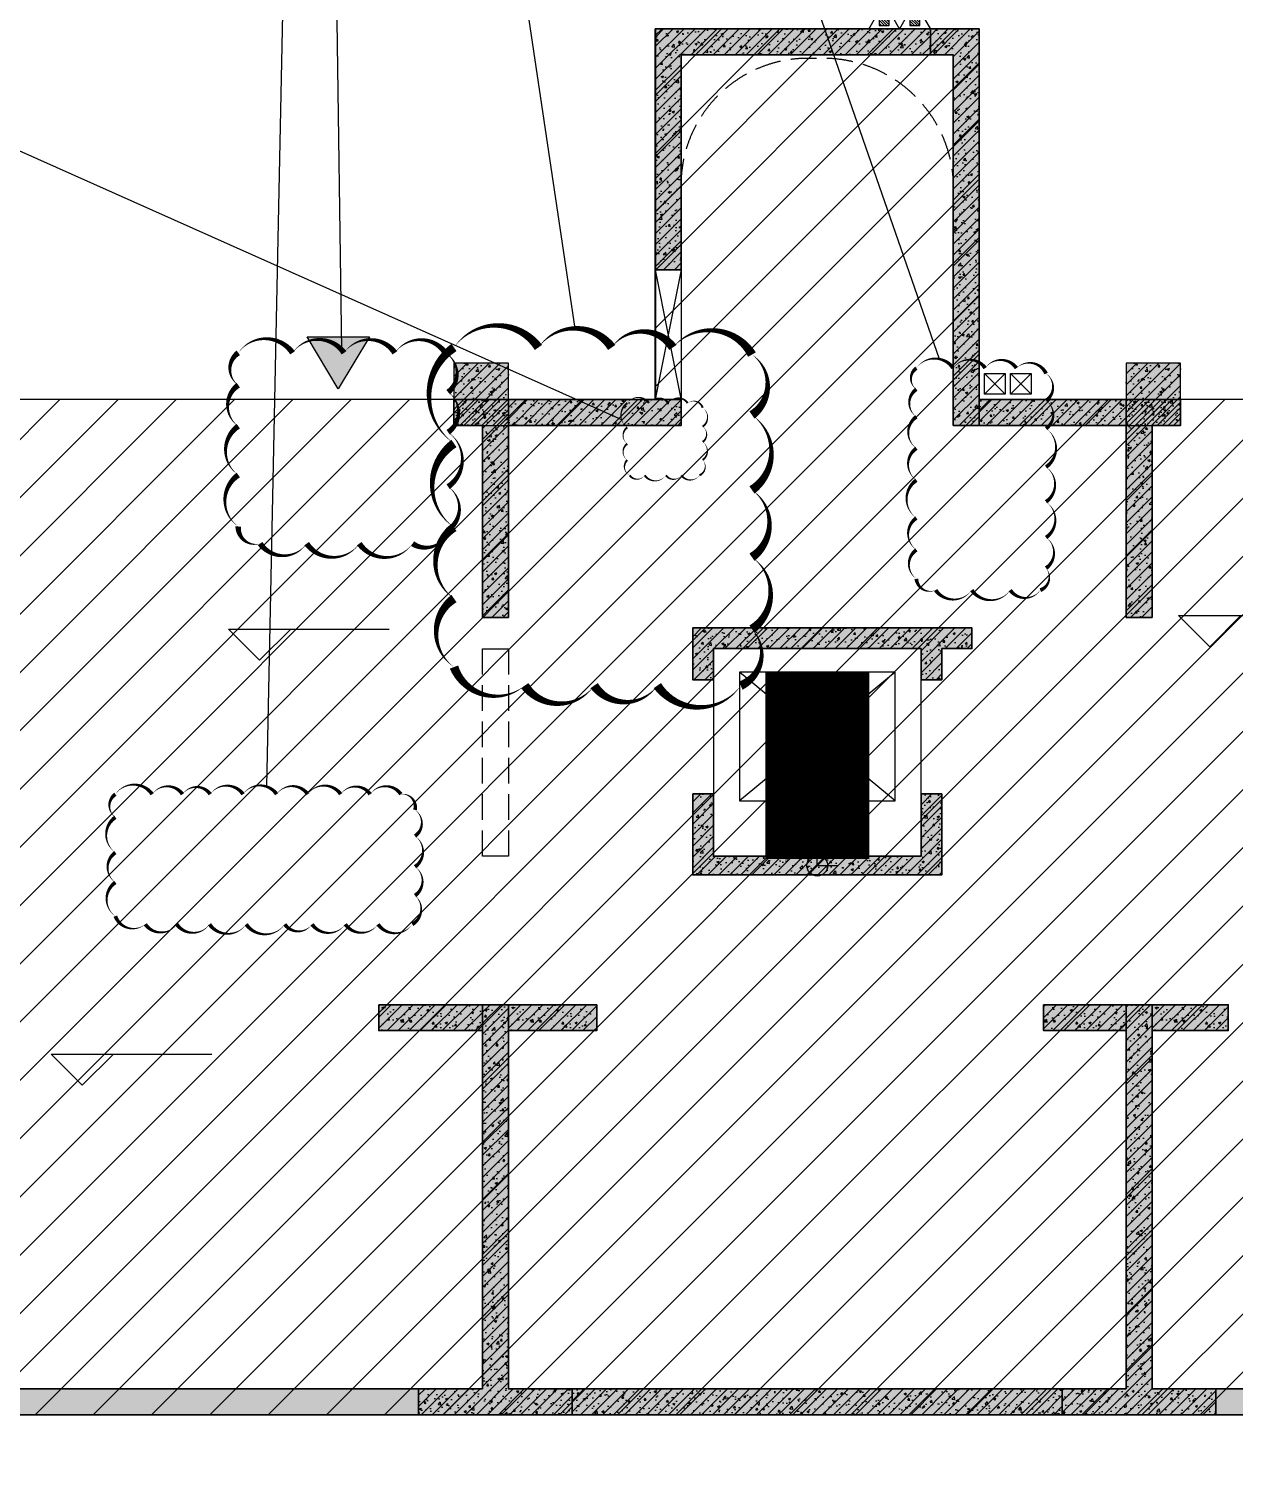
# Model space of a CAD drawing. Extents: x -1338203 to 1886333, y -783476 to 1038610.
# Drawn here: x 656522 to 668132, y 81046 to 94996 of the extents above; entities that cross this region are included whole.
import ezdxf

# ---------------------------------------------------------------- set-up
doc = ezdxf.new("R2010")
doc.units = 0
doc.header["$LTSCALE"] = 1000
doc.header["$MEASUREMENT"] = 0
doc.linetypes.add('A-14-平面B1$0$DASH', pattern=[0.35, 0.25, -0.1])
for name, color, linetype, plot in [('A-001-主楼相对位置参照$0$AAD-A-MARK', 6, 'Continuous', False), ('A-14-平面B1$0$AAD-A-MARK', 6, 'Continuous', False), ('A-14-平面B1$0$AAD-A-MODIFY_20230109', 201, 'Continuous', False), ('A-14-平面B1$0$AAD-A-MODIFY_20230111', 201, 'Continuous', False), ('S14柱墙B1_1$0$AAD-A-MARK', 6, 'Continuous', False), ('负一层消火栓$0$0P-辅助框', 8, 'Continuous', False)]:
    doc.layers.add(name, color=color, linetype=linetype, plot=plot)
for name, color, linetype in [('A-14-平面B1$0$0A-A-SYMB-ELEV', 150, 'Continuous'), ('A-14-平面B1$0$0A-B-D&W', 135, 'Continuous'), ('A-14-平面B1$0$0A-E-EVTR', 2, 'Continuous'), ('A-14-平面B1$0$0A-E-STRS', 2, 'Continuous'), ('p-a-core', 1, 'Continuous'), ('S001地下一墙柱$0$S001地下一墙柱$0$0S-CC-LINE', 52, 'Continuous'), ('S001地下一墙柱$0$S001地下一墙柱$0$0S-CW-HATCH', 251, 'Continuous'), ('S001地下一墙柱$0$S001地下一墙柱$0$0S-CW-HATCH-UP', 251, 'Continuous'), ('S14柱墙B1_1$0$0S-CW-HATCH', 251, 'Continuous'), ('S14柱墙B1_1$0$0S-CW-HATCH-UP', 251, 'Continuous'), ('S14柱墙B1_1$0$0S-CW-LINE', 72, 'Continuous'), ('S14柱墙B1_1$0$0S-S-HOLE', 55, 'Continuous'), ('地面指向箭头', 7, 'Continuous'), ('负一层消火栓$0$0P-EQUIP-FH', 7, 'Continuous')]:
    doc.layers.add(name, color=color, linetype=linetype)
pattern_1 = [(45, (-537701.02, -383122.39), (-53.033009, 53.033009), []), (50, (-537701.02, -383122.39), (215.178055, -18.82564), [22.5, -247.5]), (355, (-537701.02, -383122.39), (-41.6254, 225.65764), [18, -198]), (100.4514, (-537683.09, -383123.96), (173.552815, 206.83186), [19.12206, -210.342634]), (46.1842, (-537701.02, -383062.4), (320.17231, -49.6557), [33.75, -371.25]), (96.6356, (-537674.34, -383066.53), (280.39881, 292.23536), [28.68309, -315.5139]), (351.1842, (-537701.02, -383062.4), (280.39858, 292.23558), [27, -297]), (21, (-537671.02, -383077.39), (179.072116, -120.785667), [22.5, -247.5]), (326, (-537671.02, -383077.39), (72.9946, 217.54501), [18, -198]), (71.4514, (-537656.1, -383087.45), (252.06679, 96.75915), [19.12206, -210.342634]), (37.5, (-537701.02, -383122.39), (3.647957, 99.868156), [0, -195.6, 0, -201, 0, -198.75]), (7.5, (-537701.02, -383122.39), (78.920861, 118.323514), [0, -114.6, 0, -191.1, 0, -75.75]), (327.5, (-537767.92, -383122.39), (160.146731, -6.766462), [0, -75, 0, -234, 0, -310.5]), (317.5, (-537797.92, -383122.39), (174.95585, 30.031495), [0, -97.5, 0, -155.4, 0, -220.5])]
pattern_2 = [(45, (-2357018.905, -271025.844), (-53.0330086, 53.0330086), []), (50, (-2357018.9, -271025.84), (215.178055, -18.82564), [22.5, -247.5]), (355, (-2357018.9, -271025.84), (-41.6254, 225.65764), [18, -198]), (100.4514, (-2357000.97, -271027.41), (173.552815, 206.831863), [19.122057, -210.342634]), (46.1842, (-2357018.9, -270965.84), (320.172315, -49.655704), [33.75, -371.25]), (96.6356, (-2356992.22, -270969.98), (280.39881, 292.23536), [28.683086, -315.5139]), (351.1842, (-2357018.9, -270965.84), (280.398584, 292.23558), [27, -297]), (21, (-2356988.9, -270980.84), (179.072116, -120.785667), [22.5, -247.5]), (326, (-2356988.9, -270980.84), (72.9946, 217.545014), [18, -198]), (71.4514, (-2356973.98, -270990.9), (252.066789, 96.759149), [19.122057, -210.342634]), (37.5, (-2357018.905, -271025.844), (3.6479566, 99.8681561), [0, -195.6, 0, -201, 0, -198.75]), (7.5, (-2357018.9, -271025.84), (78.920861, 118.3235136), [0, -114.6, 0, -191.1, 0, -75.75]), (327.5, (-2357085.805, -271025.84), (160.1467309, -6.7664615), [0, -75, 0, -234, 0, -310.5]), (317.5, (-2357115.8, -271025.84), (174.955851, 30.031495), [0, -97.5, 0, -155.4, 0, -220.5])]
pattern_3 = [(45, (-2357018.905, -271025.844), (-53.0330086, 53.0330086), []), (50, (-2357018.9, -271025.84), (215.178055, -18.82564), [22.5, -247.5]), (355, (-2357018.9, -271025.84), (-41.6254, 225.65764), [18, -198]), (100.4514, (-2357000.97, -271027.41), (173.552815, 206.831863), [19.122057, -210.342634]), (46.1842, (-2357018.9, -270965.84), (320.172315, -49.655704), [33.75, -371.25]), (96.6356, (-2356992.22, -270969.98), (280.39881, 292.23536), [28.683086, -315.5139]), (351.1842, (-2357018.9, -270965.84), (280.398584, 292.23558), [27, -297]), (21, (-2356988.9, -270980.84), (179.072116, -120.785667), [22.5, -247.5]), (326, (-2356988.9, -270980.84), (72.9946, 217.545014), [18, -198]), (71.4514, (-2356973.98, -270990.9), (252.066789, 96.759149), [19.122057, -210.342634]), (37.5, (-2357018.905, -271025.844), (3.6479566, 99.8681561), [0, -195.6, 0, -201, 0, -198.75]), (7.5, (-2357018.9, -271025.84), (78.920861, 118.3235136), [0, -114.6, 0, -191.1, 0, -75.75]), (327.5, (-2357085.805, -271025.84), (160.1467309, -6.7664615), [0, -75, 0, -234, 0, -310.5]), (317.5, (-2357115.8, -271025.84), (174.955851, 30.031495), [0, -97.5, 0, -155.4, 0, -220.5])]

# ---------------------------------------------------------------- blocks, each defined once
blk = doc.blocks.new('S14柱墙B1_1')
at = {"layer": 'S14柱墙B1_1$0$0S-CW-HATCH'}
h = blk.add_hatch(color=256, dxfattribs=at)
h.dxf.hatch_style = 1
h.paths.add_polyline_path([(-1560, 8060), (-1560, 5740), (-1310, 5740), (-1310, 7810), (1090, 7810), (1090, 8060)])
h = blk.add_hatch(color=256, dxfattribs=at)
h.dxf.hatch_style = 1
h.paths.add_polyline_path([(1090, 7810), (1310, 7810), (1310, 4240), (1560, 4240), (1560, 8060), (1090, 8060)])
h = blk.add_hatch(color=256, dxfattribs=at)
h.dxf.hatch_style = 1
h.paths.add_polyline_path([(-3500, 4240), (-3225, 4240), (-3225, 2390), (-2975, 2390), (-2975, 4490), (-3500, 4490)])
h = blk.add_hatch(color=256, dxfattribs=at)
h.dxf.hatch_style = 1
h.paths.add_polyline_path([(-1310, 4490), (-2975, 4490), (-2975, 4240), (-1310, 4240)])
h = blk.add_hatch(color=256, dxfattribs=at)
h.dxf.hatch_style = 1
h.paths.add_polyline_path([(1560, 4490), (2975, 4490), (2975, 4240), (1560, 4240)])
h = blk.add_hatch(color=256, dxfattribs=at)
h.dxf.hatch_style = 1
h.paths.add_polyline_path([(3225, 2390), (3225, 4240), (3500, 4240), (3500, 4490), (2975, 4490), (2975, 2390)])
h = blk.add_hatch(color=256, dxfattribs=at)
h.dxf.hatch_style = 1
h.paths.add_polyline_path([(-1000, 1790), (-1000, 2090), (110, 2090), (1000, 2090), (1000, 1790), (1200, 1790), (1200, 2090), (1490, 2090), (1490, 2270), (1490, 2290), (-1180, 2290), (-1200, 2290), (-1200, 1790)])
h = blk.add_hatch(color=256, dxfattribs=at)
h.dxf.hatch_style = 1
h.paths.add_polyline_path([(-1200, 690), (-1200, -90), (0, -90), (1200, -90), (1200, 690), (1000, 690), (1000, 90), (0, 90), (-1000, 90), (-1000, 690)])
h = blk.add_hatch(color=256, dxfattribs=at)
h.dxf.hatch_style = 1
h.paths.add_polyline_path([(-4225, -1340), (-3225, -1340), (-3225, -1590), (-4225, -1590)])
h = blk.add_hatch(color=256, dxfattribs=at)
h.dxf.hatch_style = 1
h.paths.add_polyline_path([(-3840, -5290), (-3100, -5290), (-2360, -5290), (-2360, -5040), (-2975, -5040), (-2975, -1340), (-3225, -1340), (-3225, -5040), (-3840, -5040)])
h = blk.add_hatch(color=256, dxfattribs=at)
h.dxf.hatch_style = 1
h.paths.add_polyline_path([(-2975, -1340), (-2125, -1340), (-2125, -1590), (-2975, -1590)])
h = blk.add_hatch(color=256, dxfattribs=at)
h.dxf.hatch_style = 1
h.paths.add_polyline_path([(2180, -1340), (2975, -1340), (2975, -1590), (2180, -1590)])
h = blk.add_hatch(color=256, dxfattribs=at)
h.dxf.hatch_style = 1
h.paths.add_polyline_path([(2975, -5040), (2360, -5040), (2360, -5290), (3100, -5290), (3840, -5290), (3840, -5040), (3225, -5040), (3225, -1340), (2975, -1340)])
h = blk.add_hatch(color=256, dxfattribs=at)
h.dxf.hatch_style = 1
h.paths.add_polyline_path([(3225, -1340), (3960, -1340), (3960, -1590), (3225, -1590)])
h = blk.add_hatch(color=256, dxfattribs=at)
h.dxf.hatch_style = 1
h.paths.add_polyline_path([(-9340, -5040), (-3840, -5040), (-3840, -5290), (-9340, -5290)])
h = blk.add_hatch(color=256, dxfattribs=at)
h.dxf.hatch_style = 1
h.paths.add_polyline_path([(-2360, -5040), (2360, -5040), (2360, -5290), (-2360, -5290)])
h = blk.add_hatch(color=256, dxfattribs=at)
h.dxf.hatch_style = 1
h.paths.add_polyline_path([(3840, -5040), (9340, -5040), (9340, -5290), (3840, -5290)])
at = {"layer": 'S14柱墙B1_1$0$0S-CW-HATCH-UP'}
h = blk.add_hatch(dxfattribs=at)
h.set_pattern_fill('钢筋混凝土', color=256, scale=30)
h.set_pattern_definition(pattern_1)
h.paths.add_polyline_path([(-1560, 8060), (-1560, 5740), (-1310, 5740), (-1310, 7810), (1090, 7810), (1090, 8060)])
h = blk.add_hatch(dxfattribs=at)
h.set_pattern_fill('钢筋混凝土', color=256, scale=30)
h.set_pattern_definition(pattern_1)
h.paths.add_polyline_path([(1090, 7810), (1310, 7810), (1310, 4240), (1560, 4240), (1560, 8060), (1090, 8060)])
h = blk.add_hatch(dxfattribs=at)
h.set_pattern_fill('钢筋混凝土', color=256, scale=30)
h.set_pattern_definition(pattern_1)
h.paths.add_polyline_path([(-3500, 4240), (-3225, 4240), (-3225, 2390), (-2975, 2390), (-2975, 4490), (-3500, 4490)])
h = blk.add_hatch(dxfattribs=at)
h.set_pattern_fill('钢筋混凝土', color=256, scale=30)
h.set_pattern_definition(pattern_3)
h.paths.add_polyline_path([(-1310, 4490), (-2975, 4490), (-2975, 4240), (-1310, 4240)])
h = blk.add_hatch(dxfattribs=at)
h.set_pattern_fill('钢筋混凝土', color=256, scale=30)
h.set_pattern_definition(pattern_3)
h.paths.add_polyline_path([(1560, 4490), (2975, 4490), (2975, 4240), (1560, 4240)])
h = blk.add_hatch(dxfattribs=at)
h.set_pattern_fill('钢筋混凝土', color=256, scale=30)
h.set_pattern_definition(pattern_1)
h.paths.add_polyline_path([(3225, 2390), (3225, 4240), (3500, 4240), (3500, 4490), (2975, 4490), (2975, 2390)])
h = blk.add_hatch(dxfattribs=at)
h.set_pattern_fill('钢筋混凝土', color=256, scale=30)
h.set_pattern_definition(pattern_1)
h.paths.add_polyline_path([(-1000, 1790), (-1000, 2090), (110, 2090), (1000, 2090), (1000, 1790), (1200, 1790), (1200, 2090), (1490, 2090), (1490, 2270), (1490, 2290), (-1180, 2290), (-1200, 2290), (-1200, 1790)])
h = blk.add_hatch(dxfattribs=at)
h.set_pattern_fill('钢筋混凝土', color=256, scale=30)
h.set_pattern_definition(pattern_1)
h.paths.add_polyline_path([(-1200, 690), (-1200, -90), (0, -90), (1200, -90), (1200, 690), (1000, 690), (1000, 90), (0, 90), (-1000, 90), (-1000, 690)])
h = blk.add_hatch(dxfattribs=at)
h.set_pattern_fill('钢筋混凝土', color=256, scale=30)
h.set_pattern_definition([(45, (-2349758.91, -267325.844), (-53.0330086, 53.0330086), []), (50, (-2349758.91, -267325.84), (215.178055, -18.82564), [22.5, -247.5]), (355, (-2349758.9, -267325.84), (-41.6254, 225.65764), [18, -198]), (100.4514, (-2349740.98, -267327.41), (173.552815, 206.831863), [19.122057, -210.342634]), (46.1842, (-2349758.9, -267265.84), (320.172315, -49.655704), [33.75, -371.25]), (96.6356, (-2349732.23, -267269.98), (280.39881, 292.23536), [28.683086, -315.5139]), (351.1842, (-2349758.9, -267265.84), (280.398584, 292.23558), [27, -297]), (21, (-2349728.91, -267280.84), (179.072116, -120.785667), [22.5, -247.5]), (326, (-2349728.9, -267280.84), (72.9946, 217.545014), [18, -198]), (71.4514, (-2349713.99, -267290.9), (252.066789, 96.759149), [19.122057, -210.342634]), (37.5, (-2349758.91, -267325.844), (3.6479566, 99.8681561), [0, -195.6, 0, -201, 0, -198.75]), (7.5, (-2349758.91, -267325.84), (78.920861, 118.3235136), [0, -114.6, 0, -191.1, 0, -75.75]), (327.5, (-2349825.81, -267325.84), (160.1467309, -6.7664615), [0, -75, 0, -234, 0, -310.5]), (317.5, (-2349855.81, -267325.84), (174.955851, 30.031495), [0, -97.5, 0, -155.4, 0, -220.5])])
h.paths.add_polyline_path([(-4225, -1340), (-3225, -1340), (-3225, -1590), (-4225, -1590)])
h = blk.add_hatch(dxfattribs=at)
h.set_pattern_fill('钢筋混凝土', color=256, scale=30)
h.set_pattern_definition(pattern_1)
h.paths.add_polyline_path([(-3840, -5290), (-3100, -5290), (-2360, -5290), (-2360, -5040), (-2975, -5040), (-2975, -1340), (-3225, -1340), (-3225, -5040), (-3840, -5040)])
h = blk.add_hatch(dxfattribs=at)
h.set_pattern_fill('钢筋混凝土', color=256, scale=30)
h.set_pattern_definition([(45, (-2348508.91, -267325.844), (-53.0330086, 53.0330086), []), (50, (-2348508.91, -267325.84), (215.178055, -18.82564), [22.5, -247.5]), (355, (-2348508.9, -267325.84), (-41.6254, 225.65764), [18, -198]), (100.4514, (-2348490.98, -267327.41), (173.552815, 206.831863), [19.122057, -210.342634]), (46.1842, (-2348508.9, -267265.84), (320.172315, -49.655704), [33.75, -371.25]), (96.6356, (-2348482.23, -267269.98), (280.39881, 292.23536), [28.683086, -315.5139]), (351.1842, (-2348508.9, -267265.84), (280.398584, 292.23558), [27, -297]), (21, (-2348478.91, -267280.84), (179.072116, -120.785667), [22.5, -247.5]), (326, (-2348478.9, -267280.84), (72.9946, 217.545014), [18, -198]), (71.4514, (-2348463.99, -267290.9), (252.066789, 96.759149), [19.122057, -210.342634]), (37.5, (-2348508.91, -267325.844), (3.6479566, 99.8681561), [0, -195.6, 0, -201, 0, -198.75]), (7.5, (-2348508.91, -267325.84), (78.920861, 118.3235136), [0, -114.6, 0, -191.1, 0, -75.75]), (327.5, (-2348575.81, -267325.84), (160.1467309, -6.7664615), [0, -75, 0, -234, 0, -310.5]), (317.5, (-2348605.81, -267325.84), (174.955851, 30.031495), [0, -97.5, 0, -155.4, 0, -220.5])])
h.paths.add_polyline_path([(-2975, -1340), (-2125, -1340), (-2125, -1590), (-2975, -1590)])
h = blk.add_hatch(dxfattribs=at)
h.set_pattern_fill('钢筋混凝土', color=256, scale=30)
h.set_pattern_definition([(45, (-2343558.905, -267325.844), (-53.0330086, 53.0330086), []), (50, (-2343558.9, -267325.84), (215.178055, -18.82564), [22.5, -247.5]), (355, (-2343558.9, -267325.84), (-41.6254, 225.65764), [18, -198]), (100.4514, (-2343540.97, -267327.41), (173.552815, 206.831863), [19.122057, -210.342634]), (46.1842, (-2343558.9, -267265.84), (320.172315, -49.655704), [33.75, -371.25]), (96.6356, (-2343532.22, -267269.98), (280.39881, 292.23536), [28.683086, -315.5139]), (351.1842, (-2343558.9, -267265.84), (280.398584, 292.23558), [27, -297]), (21, (-2343528.9, -267280.84), (179.072116, -120.785667), [22.5, -247.5]), (326, (-2343528.9, -267280.84), (72.9946, 217.545014), [18, -198]), (71.4514, (-2343513.98, -267290.9), (252.066789, 96.759149), [19.122057, -210.342634]), (37.5, (-2343558.905, -267325.844), (3.6479566, 99.8681561), [0, -195.6, 0, -201, 0, -198.75]), (7.5, (-2343558.9, -267325.84), (78.920861, 118.3235136), [0, -114.6, 0, -191.1, 0, -75.75]), (327.5, (-2343625.805, -267325.84), (160.1467309, -6.7664615), [0, -75, 0, -234, 0, -310.5]), (317.5, (-2343655.8, -267325.84), (174.955851, 30.031495), [0, -97.5, 0, -155.4, 0, -220.5])])
h.paths.add_polyline_path([(2180, -1340), (2975, -1340), (2975, -1590), (2180, -1590)])
h = blk.add_hatch(dxfattribs=at)
h.set_pattern_fill('钢筋混凝土', color=256, scale=30)
h.set_pattern_definition(pattern_1)
h.paths.add_polyline_path([(2975, -5040), (2360, -5040), (2360, -5290), (3100, -5290), (3840, -5290), (3840, -5040), (3225, -5040), (3225, -1340), (2975, -1340)])
h = blk.add_hatch(dxfattribs=at)
h.set_pattern_fill('钢筋混凝土', color=256, scale=30)
h.set_pattern_definition([(45, (-2342308.905, -267325.844), (-53.0330086, 53.0330086), []), (50, (-2342308.9, -267325.84), (215.178055, -18.82564), [22.5, -247.5]), (355, (-2342308.9, -267325.84), (-41.6254, 225.65764), [18, -198]), (100.4514, (-2342290.97, -267327.41), (173.552815, 206.831863), [19.122057, -210.342634]), (46.1842, (-2342308.9, -267265.84), (320.172315, -49.655704), [33.75, -371.25]), (96.6356, (-2342282.22, -267269.98), (280.39881, 292.23536), [28.683086, -315.5139]), (351.1842, (-2342308.9, -267265.84), (280.398584, 292.23558), [27, -297]), (21, (-2342278.9, -267280.84), (179.072116, -120.785667), [22.5, -247.5]), (326, (-2342278.9, -267280.84), (72.9946, 217.545014), [18, -198]), (71.4514, (-2342263.98, -267290.9), (252.066789, 96.759149), [19.122057, -210.342634]), (37.5, (-2342308.905, -267325.844), (3.6479566, 99.8681561), [0, -195.6, 0, -201, 0, -198.75]), (7.5, (-2342308.9, -267325.84), (78.920861, 118.3235136), [0, -114.6, 0, -191.1, 0, -75.75]), (327.5, (-2342375.805, -267325.84), (160.1467309, -6.7664615), [0, -75, 0, -234, 0, -310.5]), (317.5, (-2342405.8, -267325.84), (174.955851, 30.031495), [0, -97.5, 0, -155.4, 0, -220.5])])
h.paths.add_polyline_path([(3225, -1340), (3960, -1340), (3960, -1590), (3225, -1590)])
h = blk.add_hatch(dxfattribs=at)
h.set_pattern_fill('钢筋混凝土', color=256, scale=30)
h.set_pattern_definition(pattern_2)
h.paths.add_polyline_path([(-9340, -5040), (-3840, -5040), (-3840, -5290), (-9340, -5290)])
h = blk.add_hatch(dxfattribs=at)
h.set_pattern_fill('钢筋混凝土', color=256, scale=30)
h.set_pattern_definition(pattern_2)
h.paths.add_polyline_path([(-2360, -5040), (2360, -5040), (2360, -5290), (-2360, -5290)])
h = blk.add_hatch(dxfattribs=at)
h.set_pattern_fill('钢筋混凝土', color=256, scale=30)
h.set_pattern_definition(pattern_2)
h.paths.add_polyline_path([(3840, -5040), (9340, -5040), (9340, -5290), (3840, -5290)])
at = {"layer": 'S14柱墙B1_1$0$0S-CW-LINE', "lineweight": 35}
for points in [[(-1560, 8060), (-1560, 5740), (-1310, 5740), (-1310, 7810), (1090, 7810), (1090, 8060)], [(1090, 7810), (1310, 7810), (1310, 4240), (1560, 4240), (1560, 8060), (1090, 8060)], [(-3500, 4240), (-3225, 4240), (-3225, 2390), (-2975, 2390), (-2975, 4490), (-3500, 4490)], [(-1310, 4490), (-2975, 4490), (-2975, 4240), (-1310, 4240)], [(1560, 4490), (2975, 4490), (2975, 4240), (1560, 4240)], [(3225, 2390), (3225, 4240), (3500, 4240), (3500, 4490), (2975, 4490), (2975, 2390)], [(-1000, 1790), (-1000, 2090), (110, 2090), (1000, 2090), (1000, 1790), (1200, 1790), (1200, 2090), (1490, 2090), (1490, 2270), (1490, 2290), (-1180, 2290), (-1200, 2290), (-1200, 1790)], [(-1200, 690), (-1200, -90), (0, -90), (1200, -90), (1200, 690), (1000, 690), (1000, 90), (0, 90), (-1000, 90), (-1000, 690)], [(-4225, -1340), (-3225, -1340), (-3225, -1590), (-4225, -1590)], [(-3840, -5290), (-3100, -5290), (-2360, -5290), (-2360, -5040), (-2975, -5040), (-2975, -1340), (-3225, -1340), (-3225, -5040), (-3840, -5040)], [(-2975, -1340), (-2125, -1340), (-2125, -1590), (-2975, -1590)], [(2180, -1340), (2975, -1340), (2975, -1590), (2180, -1590)], [(2975, -5040), (2360, -5040), (2360, -5290), (3100, -5290), (3840, -5290), (3840, -5040), (3225, -5040), (3225, -1340), (2975, -1340)], [(3225, -1340), (3960, -1340), (3960, -1590), (3225, -1590)], [(-9340, -5040), (-3840, -5040), (-3840, -5290), (-9340, -5290)], [(-2360, -5040), (2360, -5040), (2360, -5290), (-2360, -5290)], [(3840, -5040), (9340, -5040), (9340, -5290), (3840, -5290)]]:
    blk.add_lwpolyline(points, close=True, dxfattribs=at)
at = {"layer": 'S14柱墙B1_1$0$0S-S-HOLE', "flags": 128}
blk.add_lwpolyline([(-1560, 5740), (-1310, 5740), (-1310, 4490), (-1560, 4490)], close=True, dxfattribs=at)
for points in [[(-1310, 5740), (-1560, 4490)], [(-1560, 5740), (-1310, 4480)]]:
    blk.add_lwpolyline(points, dxfattribs=at)
at = {"layer": 'S14柱墙B1_1$0$AAD-A-MARK'}
for q in [(0, 200), (0, 200), (0, 200), (0, 200), (0, 200), (200, 0), (200, 0), (200, 0), (200, 0), (200, 0)]:
    blk.add_line((0, 0), q, dxfattribs=at)
blk.add_circle((0, 0), 100, dxfattribs=at)
blk.add_circle((0, 0), 100, dxfattribs=at)
blk.add_circle((0, 0), 100, dxfattribs=at)
blk.add_circle((0, 0), 100, dxfattribs=at)
blk.add_circle((0, 0), 100, dxfattribs=at)
blk = doc.blocks.new('S001地下一墙柱')
at = {"layer": 'S001地下一墙柱$0$S001地下一墙柱$0$0S-CW-HATCH'}
h = blk.add_hatch(color=256, dxfattribs=at)
h.dxf.hatch_style = 1
h.paths.add_polyline_path([(-105224, -215113), (-105749, -215113), (-105749, -215713), (-105224, -215713)])
h = blk.add_hatch(color=256, dxfattribs=at)
h.dxf.hatch_style = 1
h.paths.add_polyline_path([(-98749, -215113), (-99274, -215113), (-99274, -215713), (-98749, -215713)])
at = {"layer": 'S001地下一墙柱$0$S001地下一墙柱$0$0S-CW-HATCH-UP'}
h = blk.add_hatch(dxfattribs=at)
h.set_pattern_fill('钢筋混凝土', color=256, scale=30)
h.set_pattern_definition([(45, (-72913.03, -206161.76), (-53.03301, 53.03301), []), (50, (-72913.03, -206161.76), (215.1781, -18.8256), [22.5, -247.5]), (355, (-72913.03, -206161.76), (-41.6254, 225.6576), [18, -198]), (100.4514, (-72895.1, -206163.33), (173.5528, 206.8319), [19.122, -210.3426]), (46.1842, (-72913.03, -206101.76), (320.1723, -49.6557), [33.75, -371.25]), (96.6356, (-72886.35, -206105.9), (280.3988, 292.2354), [28.683, -315.514]), (351.1842, (-72913.03, -206101.76), (280.3986, 292.2356), [27, -297]), (21, (-72883.03, -206116.76), (179.0721, -120.7857), [22.5, -247.5]), (326, (-72883.03, -206116.76), (72.9946, 217.545), [18, -198]), (71.4514, (-72868.1, -206126.83), (252.0668, 96.7591), [19.122, -210.3426]), (37.5, (-72913.03, -206161.76), (3.64796, 99.86816), [0, -195.6, 0, -201, 0, -198.75]), (7.5, (-72913.03, -206161.76), (78.92086, 118.3235), [0, -114.6, 0, -191.1, 0, -75.75]), (327.5, (-72979.93, -206161.76), (160.14673, -6.76646), [0, -75, 0, -234, 0, -310.5]), (317.5, (-73009.93, -206161.76), (174.95585, 30.0315), [0, -97.5, 0, -155.4, 0, -220.5])])
h.paths.add_polyline_path([(-105224, -215113), (-105749, -215113), (-105749, -215713), (-105224, -215713)])
h = blk.add_hatch(dxfattribs=at)
h.set_pattern_fill('钢筋混凝土', color=256, scale=30)
h.set_pattern_definition([(45, (-66463.03, -206161.76), (-53.03301, 53.03301), []), (50, (-66463.03, -206161.76), (215.1781, -18.8256), [22.5, -247.5]), (355, (-66463.03, -206161.76), (-41.6254, 225.6576), [18, -198]), (100.4514, (-66445.1, -206163.33), (173.5528, 206.8319), [19.122, -210.3426]), (46.1842, (-66463.03, -206101.76), (320.1723, -49.6557), [33.75, -371.25]), (96.6356, (-66436.35, -206105.9), (280.3988, 292.2354), [28.683, -315.514]), (351.1842, (-66463.03, -206101.76), (280.3986, 292.2356), [27, -297]), (21, (-66433.03, -206116.76), (179.0721, -120.7857), [22.5, -247.5]), (326, (-66433.03, -206116.76), (72.9946, 217.545), [18, -198]), (71.4514, (-66418.1, -206126.83), (252.0668, 96.7591), [19.122, -210.3426]), (37.5, (-66463.03, -206161.76), (3.64796, 99.86816), [0, -195.6, 0, -201, 0, -198.75]), (7.5, (-66463.03, -206161.76), (78.92086, 118.3235), [0, -114.6, 0, -191.1, 0, -75.75]), (327.5, (-66529.93, -206161.76), (160.14673, -6.76646), [0, -75, 0, -234, 0, -310.5]), (317.5, (-66559.93, -206161.76), (174.95585, 30.0315), [0, -97.5, 0, -155.4, 0, -220.5])])
h.paths.add_polyline_path([(-98749, -215113), (-99274, -215113), (-99274, -215713), (-98749, -215713)])
at = {"layer": 'S001地下一墙柱$0$S001地下一墙柱$0$0S-CC-LINE'}
for points in [[(-105224, -215113), (-105749, -215113), (-105749, -215713), (-105224, -215713)], [(-98749, -215113), (-99274, -215113), (-99274, -215713), (-98749, -215713)]]:
    blk.add_lwpolyline(points, close=True, dxfattribs=at)
blk.add_blockref('S14柱墙B1_1', (-102249, -219953))
blk = doc.blocks.new('负一层消火栓$0$辅助框100')
at = {"layer": '负一层消火栓$0$0P-辅助框'}
for p, q in [((38498603834.284988, 3558149310.238215), (38498603633.796402, 3558149510.501472)), ((38498603633.796402, 3558149310.238215), (38498603834.284988, 3558149510.501472))]:
    blk.add_line(p, q, dxfattribs=at)
blk.add_lwpolyline([(38498603633.796402, 3558149510.501472), (38498603834.284988, 3558149510.501472), (38498603834.284988, 3558149310.238215), (38498603633.796402, 3558149310.238215)], close=True, dxfattribs=at)
blk = doc.blocks.new('负一层消火栓$0$$TwtSys$00000546')
h = blk.add_hatch()
h.set_pattern_fill('ANSI31', color=256, scale=200, style=0)
h.set_pattern_definition([(45, (-38543.802, -6670.83), (-17.67767, 17.67767), [])])
h.paths.add_polyline_path([(-65, 174), (65, 174), (65, 44), (-65, 44)])
for points in [[(0, 344), (-198, 0), (198, 0)], [(-65, 174), (65, 174), (65, 44), (-65, 44)]]:
    blk.add_lwpolyline(points, close=True)
blk = doc.blocks.new('负一层消火栓')
at = {"layer": '负一层消火栓$0$0P-EQUIP-FH', "xscale": -0.75, "yscale": 0.75, "zscale": 0.75}
for p in [(-101605, -211894), (-101308, -211894)]:
    blk.add_blockref('负一层消火栓$0$$TwtSys$00000546', p, dxfattribs=at)
at = {"layer": '负一层消火栓$0$0P-辅助框', "rotation": 90}
blk.add_blockref('负一层消火栓$0$辅助框100', (3558048872, -38498819047), dxfattribs=at)
at = {"layer": '负一层消火栓$0$0P-辅助框'}
blk.add_blockref('负一层消火栓$0$辅助框100', (-38498704022, -3558364723), dxfattribs=at)
blk = doc.blocks.new('A$C488321c4')
at = {"layer": '地面指向箭头'}
h = blk.add_hatch(color=251, dxfattribs=at)
h.dxf.hatch_style = 1
h.paths.add_polyline_path([(247156, -269731), (246856, -270231), (246556, -269731)])
at = {"layer": '地面指向箭头', "color": 251, "flags": 128}
blk.add_lwpolyline([(247156, -269731), (246856, -270231), (246556, -269731), (247156, -269731)], dxfattribs=at)
blk = doc.blocks.new('A$Cd3af7b6b')
at = {"layer": '地面指向箭头'}
h = blk.add_hatch(color=251, dxfattribs=at)
h.dxf.hatch_style = 1
h.paths.add_polyline_path([(247156, 150769), (246856, 150269), (246556, 150769)])
at = {"layer": '地面指向箭头', "color": 251, "flags": 128}
blk.add_lwpolyline([(247156, 150769), (246856, 150269), (246556, 150769), (247156, 150769)], dxfattribs=at)
blk = doc.blocks.new('A-14-平面B1')
at = {"layer": 'A-14-平面B1$0$0A-A-SYMB-ELEV'}
for p, q in [((3781, 2109), (3481, 2409)), ((3481, 2409), (5030, 2409)), ((3781, 2109), (4081, 2409)), ((-5372, 1979), (-5672, 2279)), ((-5672, 2279), (-4123, 2279)), ((-5372, 1979), (-5072, 2279)), ((-7081, -2115), (-7381, -1815)), ((-7381, -1815), (-5832, -1815)), ((-7081, -2115), (-6781, -1815))]:
    blk.add_line(p, q, dxfattribs=at)
at = {"layer": 'A-14-平面B1$0$0A-B-D&W', "linetype": 'A-14-平面B1$0$DASH'}
blk.add_lwpolyline([(-3225, 2090), (-2975, 2090), (-2975, 90), (-3225, 90)], close=True, dxfattribs=at)
at = {"layer": 'A-14-平面B1$0$0A-E-EVTR'}
for p, q in [((750, 1865), (-750, 1865)), ((-750, 1865), (-750, 625)), ((750, 625), (-750, 1865)), ((750, 1865), (-750, 625)), ((750, 625), (750, 1865)), ((-750, 625), (750, 625)), ((450, 470), (-450, 470)), ((-450, 470), (-450, 315)), ((450, 315), (450, 470)), ((-450, 315), (450, 315))]:
    blk.add_line(p, q, dxfattribs=at)
at = {"layer": 'A-14-平面B1$0$0A-E-STRS'}
blk.add_line((60, 4500), (60, 4500), dxfattribs=at)
at = {"layer": 'A-14-平面B1$0$0A-E-STRS', "linetype": 'A-14-平面B1$0$DASH', "flags": 128}
blk.add_lwpolyline([(-1310, 6560, -0.414214), (-90, 7780), (70, 7780, -0.402764), (1310, 6560)], format="xyb", dxfattribs=at)
at = {"layer": 'A-14-平面B1$0$AAD-A-MARK'}
for q in [(0, 200), (0, 200), (200, 0), (200, 0)]:
    blk.add_line((0, 0), q, dxfattribs=at)
blk.add_circle((0, 0), 100, dxfattribs=at)
blk.add_circle((0, 0), 100, dxfattribs=at)
at = {"layer": 'A-14-平面B1$0$AAD-A-MODIFY_20230109', "color": 6}
for p, q in [((-5304, 761), (-4853, 22407)), ((1177, 4880), (-4903, 22371)), ((-2334, 5176), (-4899, 22408)), ((-4580, 4967), (-4823, 22262))]:
    blk.add_line(p, q, dxfattribs=at)
at = {"layer": 'A-14-平面B1$0$AAD-A-MODIFY_20230109', "color": 6, "flags": 128}
for points in [[(-3500, 4992, 0, 86.2, -0.520567), (-2686, 4992, 0, 86.2, -0.520567), (-1980, 4992, 0, 86.2, -0.520567), (-1391, 4992, 0, 86.2, -0.520567), (-629, 4923, 0, 86.2, -0.520567), (-629, 4341, 0, 86.2, -0.520567), (-629, 3619, 0, 86.2, -0.520567), (-629, 2971, 0, 86.2, -0.520567), (-629, 2278, 0, 86.2, -0.520567), (-737, 1734, 0, 86.2, -0.520567), (-1541, 1734, 0, 86.2, -0.520567), (-2150, 1734, 0, 86.2, -0.520567), (-2818, 1734, 0, 86.2, -0.520567), (-3500, 1913, 0, 86.2, -0.520567), (-3500, 2573, 0, 86.2, -0.520567), (-3500, 3259, 0, 86.2, -0.520567), (-3500, 4067, 0, 86.2, -0.520567)], [(-5578, 4940, 0, 55.1, -0.520567), (-5055, 4940, 0, 55.1, -0.520567), (-4559, 4940, 0, 55.1, -0.520567), (-4069, 4940, 0, 55.1, -0.520567), (-3583, 4940, 0, 55.1, -0.520567), (-3556, 4561, 0, 55.1, -0.520567), (-3556, 4175, 0, 55.1, -0.520567), (-3556, 3650, 0, 55.1, -0.520567), (-3556, 3233, 0, 55.1, -0.520567), (-3899, 3102, 0, 55.1, -0.520567), (-4412, 3102, 0, 55.1, -0.520567), (-4919, 3102, 0, 55.1, -0.520567), (-5367, 3102, 0, 55.1, -0.520567), (-5578, 3267, 0, 55.1, -0.520567), (-5578, 3763, 0, 55.1, -0.520567), (-5578, 4234, 0, 55.1, -0.520567), (-5578, 4629, 0, 55.1, -0.520567)], [(955, 4793, 0, 37.5, -0.520567), (1309, 4793, 0, 37.5, -0.520567), (1618, 4793, 0, 37.5, -0.520567), (1919, 4793, 0, 37.5, -0.520567), (2204, 4740, 0, 37.5, -0.520567), (2204, 4480, 0, 37.5, -0.520567), (2204, 4211, 0, 37.5, -0.520567), (2204, 3840, 0, 37.5, -0.520567), (2204, 3505, 0, 37.5, -0.520567), (2204, 3161, 0, 37.5, -0.520567), (2204, 2866, 0, 37.5, -0.520567), (2149, 2654, 0, 37.5, -0.520567), (1859, 2654, 0, 37.5, -0.520567), (1488, 2654, 0, 37.5, -0.520567), (1140, 2654, 0, 37.5, -0.520567), (955, 2763, 0, 37.5, -0.520567), (955, 3042, 0, 37.5, -0.520567), (955, 3349, 0, 37.5, -0.520567), (955, 3713, 0, 37.5, -0.520567), (955, 4021, 0, 37.5, -0.520567), (955, 4324, 0, 37.5, -0.520567), (955, 4589, 0, 37.5, -0.520567)], [(-6762, 688, 0, 37.6, -0.520567), (-6407, 688, 0, 37.6, -0.520567), (-6115, 688, 0, 37.6, -0.520567), (-5848, 688, 0, 37.6, -0.520567), (-5532, 688, 0, 37.6, -0.520567), (-5208, 688, 0, 37.6, -0.520567), (-4909, 688, 0, 37.6, -0.520567), (-4591, 688, 0, 37.6, -0.520567), (-4307, 688, 0, 37.6, -0.520567), (-4011, 688, 0, 37.6, -0.520567), (-3875, 537, 0, 37.6, -0.520567), (-3875, 285, 0, 37.6, -0.520567), (-3875, -11, 0, 37.6, -0.520567), (-3875, -288, 0, 37.6, -0.520567), (-3901, -565, 0, 37.6, -0.520567), (-4232, -565, 0, 37.6, -0.520567), (-4547, -565, 0, 37.6, -0.520567), (-4867, -565, 0, 37.6, -0.520567), (-5130, -565, 0, 37.6, -0.520567), (-5502, -565, 0, 37.6, -0.520567), (-5855, -565, 0, 37.6, -0.520567), (-6171, -565, 0, 37.6, -0.520567), (-6474, -565, 0, 37.6, -0.520567), (-6762, -487, 0, 37.6, -0.520567), (-6762, -162, 0, 37.6, -0.520567), (-6762, 126, 0, 37.6, -0.520567), (-6762, 466, 0, 37.6, -0.520567)]]:
    blk.add_lwpolyline(points, format="xyseb", close=True, dxfattribs=at)
at = {"layer": 'A-14-平面B1$0$AAD-A-MODIFY_20230111', "color": 4}
blk.add_line((-1884, 4294), (-20218, 12477), dxfattribs=at)
at = {"layer": 'A-14-平面B1$0$AAD-A-MODIFY_20230111', "color": 4, "flags": 128}
blk.add_lwpolyline([(-1830, 4456, 0, 20.9, -0.520567), (-1622, 4456, 0, 20.9, -0.520567), (-1436, 4456, 0, 20.9, -0.520567), (-1248, 4456, 0, 20.9, -0.520567), (-1104, 4411, 0, 20.9, -0.520567), (-1104, 4229, 0, 20.9, -0.520567), (-1104, 4082, 0, 20.9, -0.520567), (-1104, 3908, 0, 20.9, -0.520567), (-1135, 3760, 0, 20.9, -0.520567), (-1309, 3760, 0, 20.9, -0.520567), (-1458, 3760, 0, 20.9, -0.520567), (-1663, 3760, 0, 20.9, -0.520567), (-1807, 3760, 0, 20.9, -0.520567), (-1830, 3907, 0, 20.9, -0.520567), (-1830, 4064, 0, 20.9, -0.520567), (-1830, 4221, 0, 20.9, -0.520567)], format="xyseb", close=True, dxfattribs=at)
blk = doc.blocks.new('A-001-主楼相对位置参照')
at = {"layer": 'A-001-主楼相对位置参照$0$AAD-A-MARK'}
blk.add_lwpolyline([(-103249, -219863), (-101249, -219863), (-101249, -217863), (-103249, -217863)], close=True, dxfattribs=at)

msp = doc.modelspace()

# ---------------------------------------------------------------- hatches: boundary and pattern name
at = {"ltscale": 0.002}
h = msp.add_hatch(dxfattribs=at)
h.set_pattern_fill('ANSI31', color=8, scale=250)
h.set_pattern_definition([(45, (321361.53, 273455.2), (-280.633, 280.633), [])])
h.paths.add_polyline_path([(712866.6, 90425.6), (710876.6, 90425.6), (710876.6, 91425.6), (706406.6, 91425.6), (706406.6, 91425.6), (698376.6, 91425.6), (698376.6, 94995.6), (695256.6, 94995.6), (695256.6, 91425.6), (687226.6, 91425.6), (687226.6, 90425.6), (684786.6, 90425.6), (684786.6, 91425.6), (682456.6, 91425.6), (682456.6, 90425.6), (678476.6, 90425.6), (678476.6, 91425.6), (676256.6, 91425.6), (676256.6, 90425.6), (673706.6, 90425.6), (673706.6, 91425.6), (665676.6, 91425.6), (665676.6, 94995.6), (662556.6, 94995.6), (662556.6, 91425.6), (654526.6, 91425.6), (654526.6, 90425.6), (653916.6, 90425.6), (649906.6, 90425.6), (647816.6, 90425.6), (647816.6, 81645.6), (650701.6, 81645.6), (650701.6, 81045.6), (650951.6, 81045.6), (650951.6, 81645.6), (652281.6, 81645.6), (652281.6, 81045.6), (652531.6, 81045.6), (652531.6, 81645.6), (654356.6, 81645.6), (654356.6, 81045.6), (654776.6, 81045.6), (654776.6, 81645.6), (673456.6, 81645.6), (673456.6, 81045.6), (673876.6, 81045.6), (673876.6, 81645.6), (675701.6, 81645.6), (675701.6, 81045.6), (675951.6, 81045.6), (675951.6, 81645.6), (677281.6, 81645.6), (677281.6, 81045.6), (677531.6, 81045.6), (677531.6, 81645.6), (683401.6, 81645.6), (683401.6, 81045.6), (683651.6, 81045.6), (683651.6, 81645.6), (684981.6, 81645.6), (684981.6, 81045.6), (685231.6, 81045.6), (685231.6, 81645.6), (687056.6, 81645.6), (687056.6, 81045.6), (687476.6, 81045.6), (687476.6, 81645.6), (706156.6, 81645.6), (706156.6, 81045.6), (706576.6, 81045.6), (706576.6, 81645.6), (708401.6, 81645.6), (708401.6, 81045.6), (708651.6, 81045.6), (708651.6, 81645.6), (709981.6, 81645.6), (709981.6, 81045.6), (710231.6, 81045.6), (710231.6, 81645.6), (717486.6, 81645.6), (717486.6, 83725.6), (717486.6, 85725.6), (717486.6, 92995.6), (712866.6, 92995.6)])

# ---------------------------------------------------------------- linework, layer by layer
at = {"color": 3, "flags": 128}
for points in [[(673706.6, 91425.6), (665676.6, 91425.6), (665676.6, 94995.6), (662556.6, 94995.6), (662556.6, 91425.6), (654526.6, 91425.6)], [(654776.6, 81645.6), (673456.6, 81645.6)]]:
    msp.add_lwpolyline(points, dxfattribs=at)
at = {"layer": 'p-a-core', "ltscale": 0.002, "const_width": 1000}
msp.add_lwpolyline([(664116.6, 88800.6), (664116.6, 87000.6)], dxfattribs=at)

# ---------------------------------------------------------------- block references
at = {"ltscale": 0.002}
for name, p in [('S001地下一墙柱', (766365.4, 306889.1)), ('A-001-主楼相对位置参照', (766365.4, 306889.1)), ('负一层消火栓', (766365.4, 306889.1)), ('A$C488321c4', (412646.2, 361761.3)), ('A$Cd3af7b6b', (412646.2, -58738.7)), ('A-14-平面B1', (664116.6, 86935.6))]:
    msp.add_blockref(name, p, dxfattribs=at)

doc.saveas('drawing.dxf')
